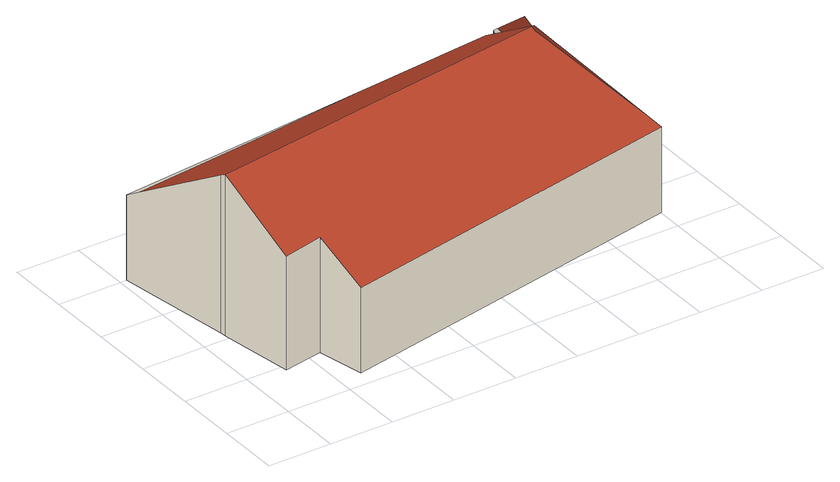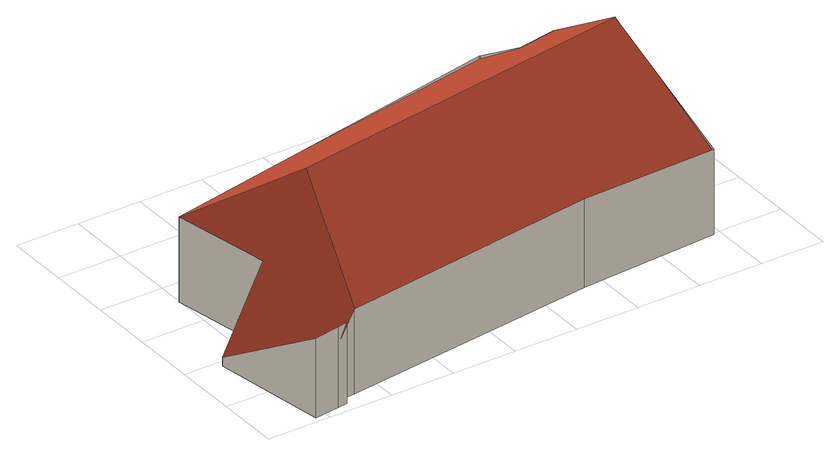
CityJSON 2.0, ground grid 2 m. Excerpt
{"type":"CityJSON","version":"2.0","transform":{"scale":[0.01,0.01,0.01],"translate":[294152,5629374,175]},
"CityObjects":{
"building1":{"type":"Building","attributes":{"Gemeindeschluessel":"05334002","function":"31001_1010","yearOfConstruction":2005,"roofType":"5000","measuredHeight":5.08,"VolumeType.type":"grossVolume","VolumeType.value":332.4,"DailyPatternSchedule.name":"Heating Schedule","DailySchedule.dayType":"typicalDay","RegularTimeSeries.timeInterval":1,"RegularTimeSeries.values":"21.0 21.0 21.0 21.0 21.0 21.0 21.0 21.0 21.0 21.0 21.0 21.0 21.0 21.0 21.0 21.0 21.0 21.0 21.0 21.0 21.0 21.0 21.0","UsageZone.usageZoneType":"SingleDwelling","FloorArea.type":"netFloorArea","FloorArea.value":94.97},"address":[{"country":"Germany","locality":"Aachen","thoroughfareNumber":"2","thoroughfareName":"Marienbongard","postcode":"52062"}],"geometry":[{"type":"Solid","lod":"2","boundaries":[[[[0,1,2,3]],[[4,5,1,0]],[[6,7,5,4]],[[8,9,7,6]],[[10,11,9,8]],[[12,13,11,10]],[[14,15,13,12]],[[16,17,15,14]],[[18,19,17,16]],[[20,21,19,18]],[[22,23,21,20]],[[24,25,23,22]],[[26,27,25,24]],[[28,29,27,26]],[[3,2,29,28]],[[18,16,14,12,10,30]],[[10,8,6,4,0,3,28,26,30]],[[26,24,22,20,18,30]],[[1,5,7,9,11,13,15,17,19,21,23,25,27,29,2]]]],"semantics":{"surfaces":[{"type":"WallSurface"},{"type":"RoofSurface"},{"type":"GroundSurface"}],"values":[[0,0,0,0,0,0,0,0,0,0,0,0,0,0,0,1,1,1,2]]}}]}
},
"vertices":[
[1353,970,310],[1353,970,57],[1322,965,57],[1322,965,311],[1433,981,308],[1433,981,57],[1491,620,84],[1491,620,57],[1344,596,325],[1344,596,57],[1403,282,325],[1403,282,57],[272,54,325],[272,54,57],[242,204,418],[242,204,57],[116,179,415],[116,179,57],[79,416,565],[79,416,57],[77,435,554],[77,435,57],[21,803,325],[21,803,57],[462,833,336],[462,833,57],[1279,936,325],[1279,936,57],[1326,942,250],[1326,942,57],[1196,587,562]
]}
